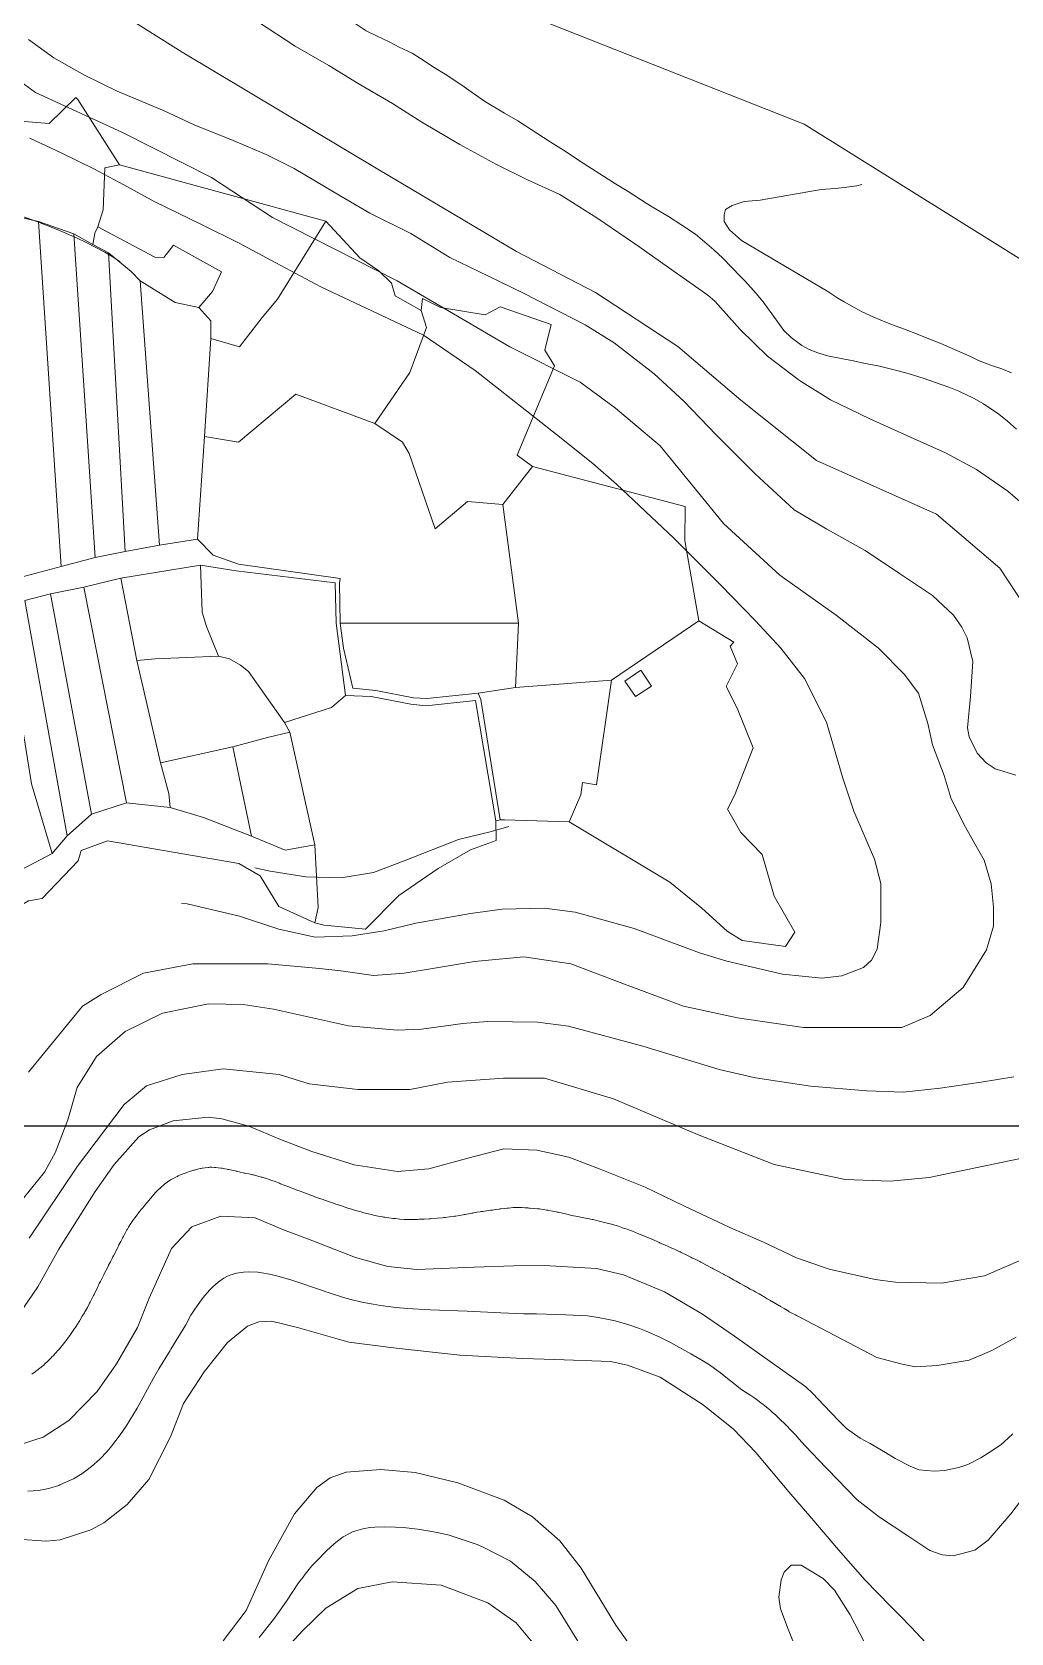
# Model space of a CAD drawing. Header units: metres. Extents: x 548946 to 557077, y 1838800 to 1845419.
# Drawn here: x 555462 to 555817, y 1839816 to 1840397 of the extents above; entities that cross this region are included whole.
import ezdxf

# ---------------------------------------------------------------- set-up
doc = ezdxf.new("R2010")
doc.units = ezdxf.units.M
doc.header["$LTSCALE"] = 28
for name, color, linetype, lineweight in [('1', 7, 'Continuous', 13), ('10', 7, 'Continuous', 13), ('2', 7, 'Continuous', 13), ('60', 7, 'Continuous', 25)]:
    doc.layers.add(name, color=color, linetype=linetype, lineweight=lineweight)

msp = doc.modelspace()

# ---------------------------------------------------------------- linework, layer by layer
at = {"layer": '1'}
for points in [[(555822.1, 1840188.65), (555812.93, 1840202.44), (555790.01, 1840221.98), (555746.46, 1840241.52), (555718.96, 1840263.35), (555696.04, 1840282.89), (555666.24, 1840302.43), (555637.59, 1840317.37), (555587.17, 1840347.25), (555516.12, 1840389.77), (555485.18, 1840409.3)], [(555825.29, 1840222.22), (555815.92, 1840230.38), (555804.52, 1840238.26), (555793.22, 1840244.27), (555779.44, 1840250.49), (555765.75, 1840256.65), (555751.49, 1840263.53), (555740.23, 1840270.48), (555728.62, 1840279.37), (555718.73, 1840289.03), (555709.47, 1840299.33), (555706.96, 1840301.53), (555692.76, 1840311.57), (555681.96, 1840319.14), (555667.09, 1840329.4), (555653.23, 1840338.07), (555641.55, 1840343.39), (555630.31, 1840348.93), (555616.94, 1840356.23), (555603.22, 1840364.36), (555592.53, 1840371.16), (555580.04, 1840378.35), (555569.46, 1840384.92), (555557.24, 1840391.9), (555529.8, 1840409.96)], [(555818.81, 1840127.25), (555811.32, 1840129.59), (555808.03, 1840131.68), (555804.7, 1840135.26), (555801.85, 1840141.21), (555801.21, 1840144.4), (555802.29, 1840155.84), (555803.14, 1840168.47), (555801.14, 1840177.07), (555799.23, 1840181.05), (555796.22, 1840185.34), (555788.52, 1840192.5), (555776.51, 1840200.44), (555764.12, 1840208.86), (555750.2, 1840216.58), (555738.35, 1840223.55), (555724.14, 1840236.69), (555710.06, 1840250.81), (555698.3, 1840263.07), (555687.51, 1840272.98), (555673.04, 1840284.23), (555662.41, 1840290.79), (555640.1, 1840302.2), (555627.35, 1840308.37), (555613.3, 1840315.25), (555599.16, 1840323.89), (555584.31, 1840331.24), (555571.71, 1840338.65), (555556.88, 1840347.49), (555546.68, 1840352.64), (555534.71, 1840357.68), (555520.52, 1840363.33), (555509.66, 1840368.49), (555492.59, 1840375.6), (555480.73, 1840381.4), (555469.56, 1840387.66), (555460.4, 1840394.32)], [(555677.73, 1840051.08), (555698.18, 1840043.39), (555717.79, 1840039.12), (555741.66, 1840035.7), (555765.52, 1840035.7), (555777.46, 1840035.7), (555787.69, 1840039.97), (555799.62, 1840050.23), (555808.14, 1840063.91), (555810.7, 1840072.46), (555810.7, 1840079.3), (555809.85, 1840087.84), (555807.29, 1840096.39), (555803.88, 1840102.38), (555800.47, 1840108.36), (555795.35, 1840118.62), (555792.8, 1840127.16), (555788.54, 1840138.28), (555786.83, 1840145.97), (555783.42, 1840157.08), (555778.31, 1840163.92), (555768.93, 1840173.32), (555753.59, 1840185.29), (555733.13, 1840199.82), (555712.67, 1840218.63), (555689.66, 1840246.84), (555673.46, 1840260.51), (555660.68, 1840269.92), (555635.11, 1840282.74), (555594.19, 1840306.67), (555549.01, 1840329.75), (555526.86, 1840344.28), (555494.47, 1840360.53), (555462.93, 1840375.06), (555453.56, 1840381.89)], [(555778.36, 1840289.14), (555775.03, 1840290.43), (555771.88, 1840291.59), (555767.2, 1840293.5), (555762.99, 1840295.47), (555760.35, 1840296.94), (555756.43, 1840299.1), (555754.12, 1840300.45), (555750.49, 1840302.81), (555719.2, 1840321.39), (555714.82, 1840325.29), (555712.87, 1840328.22), (555712.87, 1840330.66), (555713.36, 1840332.61), (555715.79, 1840334.07), (555720.17, 1840335.54), (555726.01, 1840336.02), (555748.18, 1840339.86), (555753.18, 1840340.21), (555756.44, 1840340.64), (555761.1, 1840341.26), (555762.91, 1840341.64)], [(555431.57, 1840333.16), (555432.79, 1840333.33), (555436.67, 1840333.63), (555440.54, 1840333.6), (555443.11, 1840333.42), (555444.82, 1840333.22), (555448.22, 1840332.68), (555452.07, 1840331.85), (555454.6, 1840331.18), (555459.61, 1840329.63), (555463.37, 1840328.31), (555470.78, 1840325.41), (555477.85, 1840322.33), (555481.33, 1840320.66), (555488.06, 1840317.09), (555491.34, 1840315.16), (555491.83, 1840314.86), (555493.67, 1840313.63)], [(555817.27, 1840273.29), (555813.76, 1840274.72), (555810.3, 1840275.84), (555805.29, 1840277.86), (555802.34, 1840279.29), (555797.64, 1840281.35), (555794.55, 1840282.6), (555791.53, 1840283.94), (555786.61, 1840285.89), (555783.28, 1840287.18), (555778.36, 1840289.14)], [(555634.74, 1840108.59), (555628.44, 1840106.78), (555616.51, 1840103.94), (555596.7, 1840096.19), (555585.67, 1840091.93), (555573.89, 1840089.98), (555561.06, 1840090.36), (555548.14, 1840092.39), (555542.57, 1840093.6)], [(555460.37, 1840019.46), (555479.97, 1840043.39), (555486.79, 1840047.66), (555502.14, 1840055.36), (555520.04, 1840058.78), (555547.31, 1840058.78), (555566.06, 1840057.07), (555573.74, 1840056.21), (555585.67, 1840054.5), (555596.75, 1840055.36), (555606.98, 1840057.07), (555622.32, 1840059.63), (555640.22, 1840061.34), (555657.27, 1840058.78), (555677.73, 1840051.08)], [(555456.07, 1839970.6), (555466.17, 1839983.15), (555470.11, 1839990.13), (555474.6, 1840002.09), (555478.04, 1840013.92), (555485.08, 1840025.1), (555495.53, 1840034.19), (555509.07, 1840040.81), (555525.78, 1840044.25), (555538.31, 1840044.06), (555549.26, 1840042.28), (555576.53, 1840036.32), (555594.23, 1840034.66)], [(555594.23, 1840034.66), (555603.1, 1840035.04), (555618.03, 1840037.05), (555627.04, 1840037.85), (555645.11, 1840037.6), (555656.37, 1840036.2), (555683.45, 1840028.82), (555711.15, 1840020.4), (555724.32, 1840017.39), (555744.26, 1840014.37), (555764.72, 1840012.65), (555777.86, 1840012.23), (555791.28, 1840013.61), (555806.2, 1840015.82), (555818.05, 1840017.78)], [(555460.67, 1839959.14), (555478.16, 1839985.27), (555495.11, 1840007.71), (555503.25, 1840014.51), (555516.14, 1840018.59), (555531.05, 1840020.63), (555551.4, 1840018.59), (555562.25, 1840015.19), (555579.88, 1840013.15), (555598.86, 1840013.15), (555612.43, 1840015.87), (555632.77, 1840017.23), (555647.69, 1840017.23), (555672.78, 1840009.75), (555703.29, 1839996.83), (555731.09, 1839985.95), (555756.86, 1839980.51), (555773.14, 1839979.83), (555787.38, 1839981.19), (555819.92, 1839987.99)], [(555457.01, 1839931.63), (555463.81, 1839941.49), (555471.38, 1839955.15), (555472.33, 1839956.75), (555476.32, 1839962.99), (555484.55, 1839976.15), (555491.42, 1839985.98), (555500.42, 1839995.96), (555504.25, 1839998.47), (555512.88, 1840001.82), (555525.55, 1840003.12), (555530.59, 1840002.52), (555540.42, 1839999.8), (555551.9, 1839994.98), (555563.24, 1839990.62), (555578.56, 1839985.75), (555594.35, 1839983.38), (555605.75, 1839984.35), (555619.83, 1839988.24), (555632.94, 1839991.56), (555644.87, 1839991.09), (555656.48, 1839988.53), (555667.9, 1839984.27), (555684.24, 1839977.74), (555698.29, 1839970.87), (555714.96, 1839963.07), (555727.16, 1839957.67), (555739.19, 1839952.07), (555751.06, 1839947.95), (555762.87, 1839945.23), (555767.76, 1839944.18), (555775.07, 1839943.21), (555791.85, 1839942.9), (555807.47, 1839945.56), (555821.5, 1839951.5)], [(555454.87, 1839883.4), (555465.66, 1839886.95), (555475, 1839892.98), (555485.31, 1839903.54), (555492.29, 1839913.58), (555499.96, 1839926.79), (555504.23, 1839937.41), (555512.25, 1839955.37), (555519.62, 1839963.24), (555530.22, 1839967.21), (555542.66, 1839966.52), (555552.99, 1839962.22), (555563.59, 1839958.24), (555579.12, 1839952.15), (555590.81, 1839948.88), (555601.37, 1839947.84), (555622.18, 1839948.67), (555636.55, 1839949.08), (555647.57, 1839949.26), (555666.53, 1839948.12), (555676.35, 1839945.82), (555691.3, 1839939.67), (555704.99, 1839931.62), (555716.61, 1839923.63), (555742.52, 1839905.22), (555745.13, 1839902.8), (555749.15, 1839898.56), (555751.9, 1839895.68), (555754.55, 1839892.89), (555757.38, 1839890.11), (555762.27, 1839886.53), (555765.94, 1839884.6), (555771.45, 1839881.37), (555774.96, 1839879.23), (555780.42, 1839876.36), (555783.64, 1839875.13), (555789.13, 1839874.61), (555792.84, 1839874.83), (555798.15, 1839875.98), (555801.31, 1839876.98), (555806.1, 1839879.38), (555809.16, 1839881.31), (555813.33, 1839884.2), (555814.53, 1839885.27), (555817.67, 1839888.14)], [(555640.18, 1839931.73), (555631.88, 1839932.13), (555619.63, 1839932.72), (555606.22, 1839933.15), (555597.87, 1839933.63), (555593.71, 1839934.01), (555588.21, 1839934.72), (555585.48, 1839935.17), (555581.4, 1839935.96), (555577.39, 1839936.92), (555574.74, 1839937.64), (555569.49, 1839939.29), (555567.92, 1839939.84), (555567.47, 1839940), (555555.92, 1839943.96), (555550.56, 1839945.53), (555547.82, 1839946.16), (555545.04, 1839946.62), (555543.62, 1839946.78), (555540.18, 1839946.92), (555538.46, 1839946.84), (555535.94, 1839946.47), (555533.52, 1839945.78), (555532.38, 1839945.29), (555531.27, 1839944.7), (555529.19, 1839943.25), (555527.28, 1839941.52), (555526.08, 1839940.25), (555523.84, 1839937.58), (555520.75, 1839933.4), (555519.36, 1839931.22), (555517.49, 1839927.76), (555512.04, 1839918.84), (555511.77, 1839918.41), (555507.71, 1839911.74), (555505.76, 1839908.35), (555499.79, 1839897.52), (555497.16, 1839893.12), (555495.78, 1839890.96), (555493.62, 1839887.77), (555490.55, 1839883.66), (555488.9, 1839881.7), (555486.27, 1839878.92), (555483.3, 1839876.3), (555481.19, 1839874.69), (555479.72, 1839873.68), (555476.66, 1839871.8), (555471.8, 1839869.58), (555471.42, 1839869.44), (555468.17, 1839868.43), (555466.51, 1839868.04), (555463.99, 1839867.6), (555460.17, 1839867.27)], [(555791.22, 1839806.84), (555780.78, 1839818.01), (555776.62, 1839822.36), (555773.29, 1839825.54), (555764.04, 1839834.99), (555754.47, 1839845.98), (555744.72, 1839857.36), (555736.42, 1839867.07), (555724.37, 1839881.32), (555716.36, 1839889.78), (555705.33, 1839898.62), (555689.69, 1839908.73), (555677.88, 1839913.13), (555671.7, 1839914.35), (555651.46, 1839915.1), (555639.85, 1839915.48), (555617.01, 1839916.76), (555593.81, 1839919.19), (555576.62, 1839921.43), (555558.08, 1839926.79), (555548.62, 1839929.05), (555544.04, 1839928.81), (555539.89, 1839927.2), (555532.62, 1839921.28), (555524.11, 1839910.66), (555516.69, 1839899.16), (555511.89, 1839887.1), (555504.06, 1839871.57), (555496.24, 1839862.44), (555487.72, 1839855.89), (555483, 1839853.3), (555471.87, 1839849.65), (555466.75, 1839849.13), (555456.45, 1839849.94)], [(555822.83, 1839866.72), (555817.01, 1839859.05), (555808.81, 1839849.59), (555803.95, 1839845.95), (555796.07, 1839843.9), (555792.02, 1839844.24), (555787.6, 1839845.84), (555779.53, 1839851.08), (555769.31, 1839857.91), (555761.25, 1839864.22), (555746.77, 1839879.04), (555745.18, 1839880.73), (555744.95, 1839880.98), (555742.36, 1839883.83), (555740.07, 1839886.37), (555738.92, 1839887.63), (555737.16, 1839889.5), (555735.57, 1839891.15), (555734.75, 1839891.96), (555733.52, 1839893.16), (555732.27, 1839894.34), (555731.63, 1839894.92), (555730.35, 1839896.06), (555729.7, 1839896.62), (555728.71, 1839897.45), (555727.72, 1839898.25), (555727.06, 1839898.78), (555725.71, 1839899.81), (555725.02, 1839900.32), (555723.64, 1839901.31), (555722.23, 1839902.27), (555721.29, 1839902.9), (555720.65, 1839903.31), (555719.36, 1839904.12), (555711.06, 1839910.66), (555710.77, 1839910.88), (555707.56, 1839913.14), (555705.36, 1839914.55), (555700.85, 1839917.23), (555693.39, 1839921.33), (555689.59, 1839923.21), (555684.64, 1839925.4), (555682.12, 1839926.39), (555678.29, 1839927.72), (555673.4, 1839929.12), (555670.93, 1839929.69), (555667.18, 1839930.4), (555663.31, 1839930.93), (555660.71, 1839931.16), (555655.46, 1839931.37), (555644.76, 1839931.65), (555644.33, 1839931.65), (555640.18, 1839931.73)], [(555531.02, 1839813.01), (555539.35, 1839824.04), (555547.59, 1839842.32), (555556.98, 1839859.16), (555565, 1839868.71), (555569.94, 1839872.13), (555575.68, 1839874.17), (555588.26, 1839875.14), (555600.77, 1839874.1), (555616.27, 1839870.39), (555633.06, 1839864.12), (555643.28, 1839857.99), (555653.21, 1839849.25), (555660.99, 1839839.43), (555673.56, 1839818.72), (555685.17, 1839802.22)], [(555559.93, 1839835.94), (555560.85, 1839837.19), (555563.27, 1839840.18), (555564.99, 1839842.09), (555568.63, 1839845.75), (555571.22, 1839848.1), (555572.56, 1839849.2), (555574.66, 1839850.71), (555576.88, 1839851.99), (555578.03, 1839852.52), (555579.23, 1839852.98), (555581.73, 1839853.66), (555584.31, 1839854.09), (555586.06, 1839854.27), (555589.58, 1839854.4), (555593.66, 1839854.31), (555596.36, 1839854.14), (555601.71, 1839853.55), (555606.79, 1839852.72), (555609.32, 1839852.21), (555613.09, 1839851.32), (555623.28, 1839847.94), (555625.23, 1839847.15), (555635.31, 1839841.94), (555644.33, 1839834.57), (555651.84, 1839825.81), (555662.9, 1839807.82)], [(555774.37, 1839792.09), (555758.63, 1839822.47), (555752.95, 1839831.38), (555748.89, 1839835.59), (555740.89, 1839840.51), (555737.27, 1839840.47), (555734.68, 1839837.88), (555733.56, 1839835.15), (555732.77, 1839828.84), (555733.37, 1839824.65), (555736.14, 1839817.22), (555745.14, 1839794.71)], [(555544.08, 1839814.24), (555549.29, 1839820.74), (555551.77, 1839824.09), (555554.07, 1839827.34), (555558.42, 1839834.01), (555559.93, 1839835.94)], [(555644.08, 1839811.59), (555637.46, 1839819.54), (555627.1, 1839826.79), (555610.21, 1839833.16), (555592.41, 1839834.43), (555579.88, 1839832.02), (555568.31, 1839824.85), (555559.94, 1839816.72), (555550.59, 1839806.71)]]:
    msp.add_lwpolyline(points, dxfattribs=at)
at = {"layer": '10'}
for p, q in [((555493.41, 1840348.79), (555568.31, 1840328.37)), ((555472.2, 1840203), (555464.06, 1840328.3)), ((555484.62, 1840206.32), (555476.89, 1840323.84)), ((555495.52, 1840208.46), (555489.45, 1840316.84)), ((555507.89, 1840210.73), (555500.93, 1840306.76)), ((555526.57, 1840285.83), (555524.28, 1840250.16)), ((555521.74, 1840212.89), (555524.28, 1840250.16)), ((555632.57, 1840225.56), (555643.28, 1840239.28)), ((555638.22, 1840182.5), (555632.57, 1840225.56)), ((555521.74, 1840212.89), (555507.89, 1840210.73)), ((555484.62, 1840206.32), (555472.2, 1840203)), ((555495.52, 1840208.46), (555484.62, 1840206.32)), ((555507.89, 1840210.73), (555495.52, 1840208.46)), ((555472.2, 1840203), (555452.29, 1840197.68)), ((555493.89, 1840198.82), (555522.86, 1840203.51)), ((555468.37, 1840193.07), (555480.43, 1840195.54)), ((555480.43, 1840195.54), (555493.89, 1840198.82)), ((555480.43, 1840195.54), (555495.9, 1840117.16)), ((555493.89, 1840198.82), (555499.73, 1840168.87)), ((555459.11, 1840190.66), (555468.37, 1840193.07)), ((555459.11, 1840190.66), (555474.44, 1840105.21)), ((555468.37, 1840193.07), (555483.21, 1840113.15)), ((555638.22, 1840182.5), (555573.47, 1840182.41)), ((555637.2, 1840159.06), (555638.22, 1840182.5)), ((555703.75, 1840183.33), (555672, 1840161.8)), ((555499.73, 1840168.87), (555508.34, 1840131.76)), ((555623.61, 1840156.98), (555637.2, 1840159.06)), ((555637.2, 1840159.06), (555672, 1840161.8)), ((555553.33, 1840146.33), (555555.26, 1840142.86)), ((555555.26, 1840142.86), (555564.37, 1840101.95)), ((555534.5, 1840137.58), (555508.34, 1840131.76)), ((555534.5, 1840137.58), (555541.35, 1840105.08)), ((555511.85, 1840115.49), (555495.9, 1840117.16)), ((555631.62, 1840111.08), (555630.05, 1840110.68))]:
    msp.add_line(p, q, dxfattribs=at)
for points in [[(555889.08, 1840271.77), (555741.93, 1840363.58), (555461.49, 1840474.44), (555393.35, 1840466.46), (555369.63, 1840454.42), (555346.63, 1840431.4), (555328.55, 1840439.39), (555314.07, 1840453.43)], [(555493.41, 1840348.79), (555478.32, 1840372.51), (555477.56, 1840373.28), (555467.87, 1840363.8), (555448.28, 1840365.39), (555430.29, 1840346.5)], [(555430.29, 1840346.5), (555450.75, 1840339.12), (555450.23, 1840331.38), (555464.06, 1840328.3)], [(555485.49, 1840326.35), (555487.48, 1840332.51), (555488.11, 1840347.77), (555493.41, 1840348.79)], [(555464.06, 1840328.3), (555476.89, 1840323.84), (555483.72, 1840319.97), (555489.45, 1840316.84)], [(555568.31, 1840328.37), (555550.81, 1840300.09), (555545.21, 1840293.41), (555536.95, 1840282.71), (555526.57, 1840285.83)], [(555602.98, 1840295.94), (555593.51, 1840301.32), (555592.13, 1840305.91), (555587.52, 1840310.38), (555580.67, 1840315.06), (555568.31, 1840328.37)], [(555483.72, 1840319.97), (555484.52, 1840324), (555485.49, 1840326.35)], [(555522.23, 1840297.07), (555527.14, 1840302.79), (555530.48, 1840310.02), (555513.04, 1840319.69), (555509.55, 1840315.21), (555506.2, 1840315.29), (555485.49, 1840326.35)], [(555500.93, 1840306.76), (555497.71, 1840310.08), (555489.45, 1840316.84)], [(555500.93, 1840306.76), (555513.59, 1840298.85), (555522.23, 1840297.07)], [(555602.98, 1840295.94), (555603.41, 1840300.33), (555609.93, 1840297.06), (555626.1, 1840294.38), (555631.55, 1840297.25), (555650.17, 1840290.82), (555647.79, 1840281.53), (555651.31, 1840275.87), (555637.83, 1840243.38), (555643.28, 1840239.28)], [(555526.57, 1840285.83), (555526.55, 1840292.18), (555522.23, 1840297.07)], [(555602.98, 1840295.94), (555604.81, 1840289.79), (555598.76, 1840273.48), (555586.11, 1840254.97)], [(555524.28, 1840250.16), (555536.67, 1840248.15), (555557.48, 1840265.57), (555586.11, 1840254.97)], [(555586.11, 1840254.97), (555596.18, 1840248.14), (555598.56, 1840244.03), (555607.98, 1840216.66), (555619.69, 1840226.57), (555632.57, 1840225.56)], [(555703.75, 1840183.33), (555698.64, 1840212.47), (555698.71, 1840224.77), (555643.28, 1840239.28)], [(555573.47, 1840182.41), (555573.24, 1840197.01), (555573.47, 1840198.67), (555536.58, 1840203.85), (555527.41, 1840207.15), (555521.74, 1840212.89)], [(555522.86, 1840203.51), (555535.73, 1840201.48), (555571.67, 1840197.06), (555572.04, 1840182.39), (555575.41, 1840156.13)], [(555522.86, 1840203.51), (555523.43, 1840186.38), (555525, 1840181.27), (555529.36, 1840170.48)], [(555573.47, 1840182.41), (555574.69, 1840173.35), (555578.14, 1840158.85), (555586.41, 1840158.05), (555600.15, 1840155.39), (555604.94, 1840155.14), (555623.61, 1840156.98)], [(555656.68, 1840110.29), (555693.15, 1840088.47), (555704.82, 1840078.98), (555714.01, 1840070.57), (555719.43, 1840067.3), (555735.19, 1840065.05), (555738.61, 1840070.27), (555731.08, 1840083.38), (555726.7, 1840098.48), (555719.02, 1840106.49), (555714.12, 1840114.87), (555716.66, 1840119.85), (555723.39, 1840137.14), (555717.66, 1840151.64), (555713.7, 1840159.49), (555717.76, 1840167.63), (555715.13, 1840174.13), (555716.42, 1840175.6), (555703.75, 1840183.33)], [(555495.9, 1840117.16), (555483.21, 1840113.15), (555474.44, 1840105.21), (555468.97, 1840098.83), (555461.5, 1840124.11), (555458.73, 1840141.58), (555453.03, 1840165.47)], [(555499.73, 1840168.87), (555506.37, 1840169.44), (555529.36, 1840170.48)], [(555529.36, 1840170.48), (555533.37, 1840169.54), (555537.34, 1840167.14), (555540.26, 1840164.94), (555553.33, 1840146.33)], [(555656.68, 1840110.29), (555660.9, 1840120.1), (555661.5, 1840124.58), (555666.6, 1840123.78), (555672, 1840161.8)], [(555553.33, 1840146.33), (555570.34, 1840151.78), (555575.41, 1840156.13)], [(555575.41, 1840156.13), (555584.78, 1840155.78), (555599.13, 1840153.01), (555604.61, 1840152.43), (555622.69, 1840154.39), (555630.05, 1840110.68)], [(555623.61, 1840156.98), (555624.57, 1840154.76), (555631.62, 1840111.08)], [(555555.26, 1840142.86), (555547.15, 1840140.95), (555534.5, 1840137.58)], [(555508.34, 1840131.76), (555511.35, 1840120.65), (555511.85, 1840115.49)], [(555511.85, 1840115.49), (555523.85, 1840111.94), (555541.35, 1840105.08)], [(555564.27, 1840073.71), (555567.66, 1840072.77), (555582.74, 1840071.33), (555594.77, 1840083.6), (555609.06, 1840093.36), (555620.79, 1840100.14), (555630.11, 1840103.53), (555630.05, 1840110.68)], [(555631.62, 1840111.08), (555633.19, 1840111.09), (555656.68, 1840110.29)], [(555564.27, 1840073.71), (555551.2, 1840079.62), (555544.46, 1840090.72), (555536.71, 1840095.25), (555489.04, 1840103.44), (555479.46, 1840099.94), (555478.4, 1840096.22), (555465.38, 1840082.49), (555460.39, 1840081.66), (555452.97, 1840077.32), (555449.82, 1840075.8), (555437.96, 1840055.48), (555411.79, 1840036.52), (555379.37, 1840007.21), (555368.39, 1839986.46), (555354.72, 1839985.19)], [(555564.37, 1840101.95), (555553.5, 1840100.05), (555541.35, 1840105.08)], [(555564.27, 1840073.71), (555565.56, 1840079.18), (555564.37, 1840101.95)], [(555441.5, 1840083.03), (555446.31, 1840086.96), (555468.97, 1840098.83)]]:
    msp.add_lwpolyline(points, dxfattribs=at)
msp.add_lwpolyline([(555682.66, 1840165.38), (555686.49, 1840159.53), (555680.76, 1840155.8), (555676.86, 1840161.37)], close=True, dxfattribs=at)
at = {"layer": '2'}
for points in [[(555586.43, 1840395.77), (555582.93, 1840397.52), (555578.99, 1840400.16), (555573.76, 1840403.78), (555570.36, 1840406.39), (555567.54, 1840408.55), (555565.38, 1840410.58), (555562.22, 1840414.48), (555562.13, 1840416.79), (555562.79, 1840418.14), (555564.76, 1840419.99), (555566.81, 1840420.47), (555570.51, 1840421.17), (555573.64, 1840421.38), (555576.51, 1840421.23), (555581.5, 1840420.94), (555584.49, 1840420.71), (555587.75, 1840420.26)], [(555819, 1840252.88), (555815.77, 1840255.72), (555812.58, 1840258.35), (555807.03, 1840262.04), (555803.38, 1840264.09), (555798.08, 1840266.66), (555794.52, 1840268.08), (555789.22, 1840269.91), (555785.57, 1840271.22), (555779.73, 1840273.08), (555775.57, 1840274.21), (555768.82, 1840275.85), (555764.07, 1840276.69), (555759.82, 1840277.71), (555756.04, 1840278.37), (555750.41, 1840279.52), (555746.9, 1840280.53), (555743.78, 1840281.8), (555741.16, 1840283.25), (555737.29, 1840286.21), (555734.54, 1840288.69), (555732.35, 1840291.67), (555730.25, 1840294.77), (555727.04, 1840299.08), (555724.53, 1840302.12), (555720.55, 1840306.66), (555718.86, 1840308.33), (555712.39, 1840314.96), (555709.14, 1840318.01), (555705.8, 1840320.94), (555702.48, 1840323.66), (555697.17, 1840327.17), (555692.67, 1840330.05), (555688.56, 1840332.46), (555684.65, 1840334.89), (555678.07, 1840339.19), (555673.49, 1840341.95), (555666.47, 1840346.4), (555661.74, 1840349.46), (555654.57, 1840354.2), (555649.75, 1840357.15), (555642.82, 1840361.71), (555637.97, 1840364.86), (555633.18, 1840367.6), (555626.3, 1840371.75), (555621.9, 1840374.75), (555617.7, 1840377.78), (555611.59, 1840381.71), (555607.69, 1840384.14), (555602.72, 1840387.38), (555599.61, 1840389.4), (555594.9, 1840391.51), (555591.49, 1840393.38), (555586.43, 1840395.77)], [(555460.88, 1840358.54), (555472.52, 1840353.08), (555484.1, 1840347.34), (555495.03, 1840341.62), (555506.19, 1840335.36), (555523.2, 1840327.13), (555536.85, 1840320.4), (555550.18, 1840313.26), (555566.48, 1840304.57), (555603.75, 1840286.97), (555622.56, 1840274.17), (555652.07, 1840250.89), (555665.23, 1840240.37), (555673.81, 1840232.86), (555694.66, 1840213.33), (555711.53, 1840196.35), (555724.26, 1840183.31), (555733.46, 1840173.41), (555742.09, 1840162.38), (555750.02, 1840146.52), (555755.97, 1840126.22), (555759.96, 1840114.15), (555767.48, 1840096.81), (555769.84, 1840087.99), (555769.84, 1840073.76), (555768.47, 1840064.09), (555766.43, 1840060.09), (555763.49, 1840057.47), (555755.64, 1840054.39), (555748.35, 1840053.53), (555734.07, 1840054.96), (555713.87, 1840059.69)], [(555713.87, 1840059.69), (555703.99, 1840062.82), (555680.27, 1840071.64), (555658.77, 1840077.54), (555647.74, 1840078.95), (555632.27, 1840078.64), (555620.82, 1840077.01), (555600.94, 1840073.57), (555589.45, 1840070.71), (555577.84, 1840068.89), (555564.5, 1840068.46), (555551.31, 1840071.4), (555536.96, 1840076.11), (555517.96, 1840080.59), (555515.97, 1840080.84)], [(555491.26, 1839952.8), (555492.05, 1839954.38), (555492.82, 1839955.94), (555493.02, 1839956.34), (555493.21, 1839956.72), (555493.88, 1839958.01), (555494.5, 1839959.19), (555494.67, 1839959.51), (555494.84, 1839959.83), (555495.44, 1839960.98), (555495.99, 1839962.01), (555496.13, 1839962.26), (555496.26, 1839962.49), (555496.69, 1839963.2), (555497.09, 1839963.83), (555497.2, 1839964), (555497.32, 1839964.18), (555497.76, 1839964.85), (555498.25, 1839965.55), (555498.4, 1839965.75), (555498.55, 1839965.96), (555499.12, 1839966.72), (555499.74, 1839967.52), (555499.91, 1839967.74), (555500.09, 1839967.97), (555500.73, 1839968.8), (555501.42, 1839969.67), (555501.63, 1839969.92), (555501.84, 1839970.18), (555502.66, 1839971.16), (555503.48, 1839972.15), (555503.7, 1839972.41), (555503.91, 1839972.67), (555504.64, 1839973.54), (555505.37, 1839974.4), (555505.59, 1839974.64), (555505.81, 1839974.89), (555506.66, 1839975.82), (555507.51, 1839976.7), (555507.73, 1839976.93), (555507.94, 1839977.14), (555508.65, 1839977.83), (555509.37, 1839978.46), (555509.59, 1839978.64), (555509.81, 1839978.82), (555510.67, 1839979.48), (555511.6, 1839980.11), (555511.86, 1839980.28), (555512.12, 1839980.44), (555513.1, 1839980.98), (555514.12, 1839981.48), (555514.41, 1839981.62), (555514.7, 1839981.75), (555515.79, 1839982.23), (555516.92, 1839982.68), (555517.25, 1839982.8), (555517.57, 1839982.92), (555518.8, 1839983.34), (555520.01, 1839983.72), (555520.33, 1839983.82), (555520.65, 1839983.91), (555521.73, 1839984.19), (555522.79, 1839984.42), (555523.09, 1839984.48), (555523.39, 1839984.54), (555524.49, 1839984.72), (555525.55, 1839984.85), (555525.83, 1839984.88), (555526.09, 1839984.9), (555526.99, 1839984.92), (555527.85, 1839984.89), (555528.1, 1839984.87), (555528.35, 1839984.85), (555529.29, 1839984.76), (555530.23, 1839984.63), (555530.48, 1839984.59), (555530.73, 1839984.55), (555531.6, 1839984.38), (555532.51, 1839984.18), (555532.79, 1839984.12), (555533.08, 1839984.06), (555534.2, 1839983.84), (555535.38, 1839983.59), (555535.71, 1839983.52), (555536.03, 1839983.45), (555537.17, 1839983.17), (555538.35, 1839982.89), (555538.7, 1839982.81), (555539.05, 1839982.74), (555540.37, 1839982.48), (555541.7, 1839982.2), (555542.06, 1839982.12), (555542.41, 1839982.04), (555543.63, 1839981.72), (555544.84, 1839981.37), (555545.18, 1839981.27), (555545.52, 1839981.17), (555546.79, 1839980.8), (555548.05, 1839980.41), (555548.39, 1839980.29), (555548.73, 1839980.17)], [(555548.73, 1839980.17), (555549.93, 1839979.72), (555551.14, 1839979.24), (555551.49, 1839979.1), (555551.84, 1839978.96), (555553.16, 1839978.44), (555554.53, 1839977.91), (555554.92, 1839977.76), (555555.31, 1839977.6), (555556.74, 1839977.05), (555558.21, 1839976.49), (555558.63, 1839976.33), (555559.05, 1839976.18), (555560.6, 1839975.6), (555562.23, 1839975.01), (555562.7, 1839974.84), (555563.18, 1839974.66), (555564.98, 1839974), (555566.82, 1839973.34), (555567.32, 1839973.16), (555567.83, 1839972.98), (555569.63, 1839972.37), (555571.45, 1839971.75), (555571.97, 1839971.58), (555572.49, 1839971.4), (555574.42, 1839970.75), (555576.32, 1839970.11), (555576.83, 1839969.95), (555577.33, 1839969.79), (555579.05, 1839969.27), (555580.7, 1839968.8), (555581.15, 1839968.68), (555581.6, 1839968.55), (555583.18, 1839968.13), (555584.76, 1839967.74), (555585.2, 1839967.63), (555585.65, 1839967.53), (555587.26, 1839967.19), (555588.85, 1839966.89), (555589.28, 1839966.82), (555589.71, 1839966.76), (555591.2, 1839966.55), (555592.7, 1839966.37), (555593.12, 1839966.33), (555593.55, 1839966.28), (555595.14, 1839966.12), (555596.79, 1839966), (555597.26, 1839965.98), (555597.73, 1839965.97), (555599.5, 1839965.96), (555601.28, 1839966), (555601.77, 1839966.01), (555602.25, 1839966.03), (555603.99, 1839966.1), (555605.77, 1839966.2), (555606.29, 1839966.23), (555606.81, 1839966.26), (555608.78, 1839966.41), (555610.69, 1839966.57), (555611.18, 1839966.62), (555611.66, 1839966.68), (555613.23, 1839966.88), (555614.68, 1839967.09), (555615.07, 1839967.15), (555615.46, 1839967.21), (555616.84, 1839967.43), (555618.17, 1839967.65), (555618.53, 1839967.71), (555618.88, 1839967.77), (555620.12, 1839967.99), (555621.32, 1839968.22), (555621.65, 1839968.28), (555621.97, 1839968.34), (555623.15, 1839968.57), (555624.4, 1839968.79), (555624.76, 1839968.84), (555625.14, 1839968.9), (555626.6, 1839969.1), (555628.06, 1839969.29), (555628.44, 1839969.34), (555628.81, 1839969.39), (555630.05, 1839969.59), (555631.21, 1839969.76), (555631.53, 1839969.8), (555631.85, 1839969.84), (555633.01, 1839969.97), (555634.09, 1839970.07), (555634.36, 1839970.1), (555634.62, 1839970.12), (555635.46, 1839970.2), (555636.29, 1839970.26), (555636.54, 1839970.27), (555636.79, 1839970.27), (555637.79, 1839970.29), (555638.85, 1839970.28), (555639.15, 1839970.27), (555639.45, 1839970.26), (555640.54, 1839970.21), (555641.7, 1839970.13), (555642.05, 1839970.11), (555642.4, 1839970.09)], [(555642.4, 1839970.09), (555643.76, 1839970), (555645.16, 1839969.88), (555645.54, 1839969.84), (555645.92, 1839969.8), (555647.26, 1839969.6), (555648.57, 1839969.38), (555648.93, 1839969.31), (555649.29, 1839969.25), (555650.57, 1839969), (555651.9, 1839968.72), (555652.3, 1839968.64), (555652.7, 1839968.56), (555654.23, 1839968.23), (555655.81, 1839967.89), (555656.24, 1839967.79), (555656.67, 1839967.7), (555658.19, 1839967.34), (555659.78, 1839966.99), (555660.25, 1839966.89), (555660.73, 1839966.79), (555662.6, 1839966.45), (555664.46, 1839966.1), (555664.95, 1839966), (555665.42, 1839965.9), (555667.01, 1839965.52), (555668.54, 1839965.13), (555668.96, 1839965.03), (555669.4, 1839964.92), (555670.99, 1839964.55), (555672.51, 1839964.16), (555672.9, 1839964.05), (555673.28, 1839963.93), (555674.53, 1839963.51), (555675.73, 1839963.07), (555676.06, 1839962.95), (555676.4, 1839962.83), (555677.67, 1839962.4), (555678.92, 1839961.96), (555679.25, 1839961.83), (555679.58, 1839961.71), (555680.71, 1839961.27), (555681.87, 1839960.79), (555682.22, 1839960.65), (555682.58, 1839960.5), (555683.97, 1839959.94), (555685.4, 1839959.35), (555685.79, 1839959.19), (555686.17, 1839959.02), (555687.51, 1839958.42), (555688.88, 1839957.79), (555689.28, 1839957.61), (555689.69, 1839957.42), (555691.24, 1839956.73), (555692.82, 1839956.04), (555693.24, 1839955.85), (555693.65, 1839955.66), (555695.09, 1839955.01), (555696.52, 1839954.35), (555696.92, 1839954.16), (555697.34, 1839953.97), (555698.86, 1839953.23), (555700.39, 1839952.49), (555700.8, 1839952.29), (555701.2, 1839952.09), (555702.62, 1839951.39), (555704.05, 1839950.67), (555704.46, 1839950.46), (555704.88, 1839950.24), (555706.45, 1839949.43), (555708.06, 1839948.58), (555708.51, 1839948.34), (555708.95, 1839948.1), (555710.57, 1839947.23), (555712.19, 1839946.36), (555712.64, 1839946.11), (555713.09, 1839945.87), (555714.72, 1839944.99), (555716.34, 1839944.11), (555716.78, 1839943.86), (555717.22, 1839943.62), (555718.78, 1839942.74), (555720.28, 1839941.89), (555720.67, 1839941.67), (555721.06, 1839941.45), (555722.39, 1839940.71), (555723.66, 1839940.01), (555724.01, 1839939.81), (555724.36, 1839939.62), (555725.61, 1839938.92), (555726.82, 1839938.23), (555727.15, 1839938.04), (555727.47, 1839937.85), (555728.58, 1839937.17), (555729.7, 1839936.5), (555730.01, 1839936.31), (555730.33, 1839936.13), (555731.52, 1839935.47), (555732.74, 1839934.78), (555733.08, 1839934.59), (555733.42, 1839934.38)], [(555461.63, 1839909.85), (555462.78, 1839910.67), (555463.09, 1839910.9), (555463.4, 1839911.12), (555464.49, 1839911.95), (555465.6, 1839912.86), (555465.91, 1839913.13), (555466.23, 1839913.42), (555467.41, 1839914.57), (555468.57, 1839915.74), (555468.87, 1839916.05), (555469.16, 1839916.35), (555470.14, 1839917.38), (555471.08, 1839918.42), (555471.34, 1839918.72), (555471.61, 1839919.03), (555472.6, 1839920.22), (555473.53, 1839921.37), (555473.76, 1839921.66), (555473.98, 1839921.94), (555474.67, 1839922.82), (555475.31, 1839923.67), (555475.49, 1839923.93), (555475.68, 1839924.21), (555476.41, 1839925.27), (555477.14, 1839926.37), (555477.33, 1839926.66), (555477.52, 1839926.95), (555478.15, 1839927.94), (555478.78, 1839928.96), (555478.97, 1839929.26), (555479.17, 1839929.58), (555479.91, 1839930.82), (555480.66, 1839932.1), (555480.86, 1839932.46), (555481.06, 1839932.81), (555481.74, 1839934.06), (555482.4, 1839935.29), (555482.58, 1839935.63), (555482.76, 1839935.97), (555483.41, 1839937.18), (555484.03, 1839938.38), (555484.2, 1839938.7), (555484.36, 1839939.03), (555484.91, 1839940.18), (555485.41, 1839941.25), (555485.53, 1839941.53), (555485.66, 1839941.79), (555486.08, 1839942.66), (555486.49, 1839943.49), (555486.61, 1839943.73), (555486.73, 1839943.97), (555487.2, 1839944.91), (555487.7, 1839945.9), (555487.84, 1839946.18), (555487.99, 1839946.47), (555488.54, 1839947.55), (555489.12, 1839948.69), (555489.29, 1839949.02), (555489.47, 1839949.35), (555490.13, 1839950.62), (555490.85, 1839951.98), (555491.05, 1839952.39), (555491.26, 1839952.8)], [(555733.42, 1839934.38), (555734.66, 1839933.61), (555735.88, 1839932.86), (555736.21, 1839932.67), (555736.54, 1839932.48), (555737.71, 1839931.86), (555738.82, 1839931.3), (555739.12, 1839931.15), (555739.41, 1839930.99), (555740.41, 1839930.46), (555768.29, 1839915.91), (555777.53, 1839913.47), (555782.4, 1839912.49), (555790.18, 1839912.98), (555801.86, 1839914.93), (555810.13, 1839918.34), (555818.89, 1839923.22)]]:
    msp.add_lwpolyline(points, dxfattribs=at)
at = {"layer": '60'}
msp.add_line((551000, 1840000), (557000, 1840000), dxfattribs=at)

doc.saveas('drawing.dxf')
